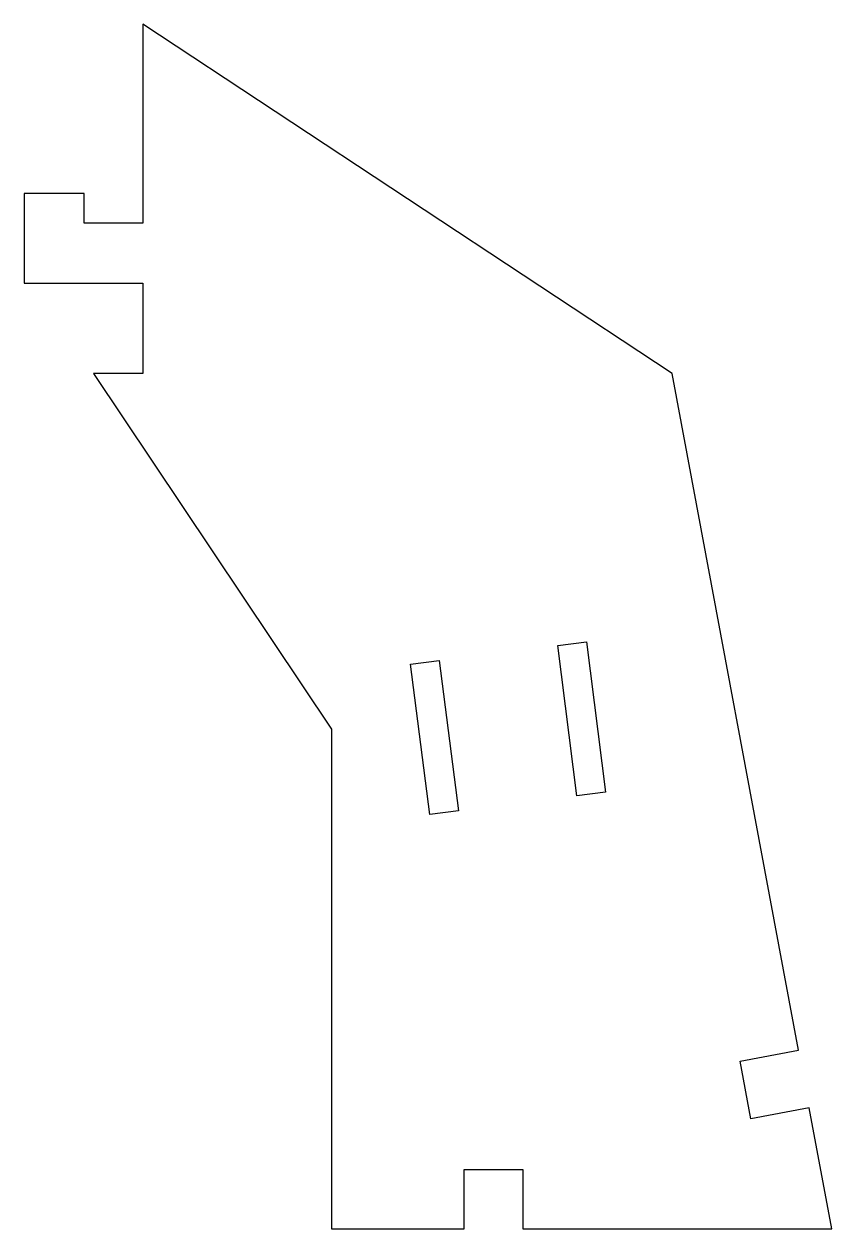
# Model space of a CAD drawing. Header units: millimetres. Extents: x -27.2 to 27.2, y -40.6 to 40.6.
import ezdxf

# ---------------------------------------------------------------- set-up
doc = ezdxf.new("R2010")
doc.units = ezdxf.units.MM
doc.layers.get('0').update_dxf_attribs({"linetype": 'CONTINUOUS'})

msp = doc.modelspace()

# ---------------------------------------------------------------- linework, layer by layer
for p, q in [((16.467, 17.048), (-19.216, 40.601)), ((-19.216, 40.601), (-19.216, 27.186)), ((-23.166, 29.186), (-27.216, 29.186)), ((-27.216, 29.186), (-27.216, 23.136)), ((-23.166, 27.186), (-23.166, 29.186)), ((-19.216, 27.186), (-23.166, 27.186)), ((-27.216, 23.136), (-19.216, 23.136)), ((-19.216, 23.136), (-19.216, 17.056)), ((-22.535, 17.056), (-6.494, -6.902)), ((-19.216, 17.056), (-22.535, 17.056)), ((24.975, -28.541), (16.467, 17.048)), ((8.751, -1.275), (10.686, -1.03)), ((10.036, -11.397), (8.751, -1.275)), ((10.686, -1.03), (11.97, -11.152)), ((-1.169, -2.534), (0.765, -2.289)), ((0.765, -2.289), (2.05, -12.411)), ((0.116, -12.656), (-1.169, -2.534)), ((-6.494, -6.902), (-6.494, -40.58)), ((11.97, -11.152), (10.036, -11.397)), ((2.05, -12.411), (0.116, -12.656)), ((21.043, -29.275), (24.975, -28.541)), ((21.767, -33.158), (21.043, -29.275)), ((25.699, -32.424), (21.767, -33.158)), ((27.221, -40.58), (25.699, -32.424)), ((2.433, -40.58), (2.433, -36.58)), ((2.433, -36.58), (6.383, -36.58)), ((6.383, -36.58), (6.383, -40.58)), ((-6.494, -40.58), (2.433, -40.58)), ((6.383, -40.58), (27.221, -40.58))]:
    msp.add_line(p, q)

doc.saveas('drawing.dxf')
